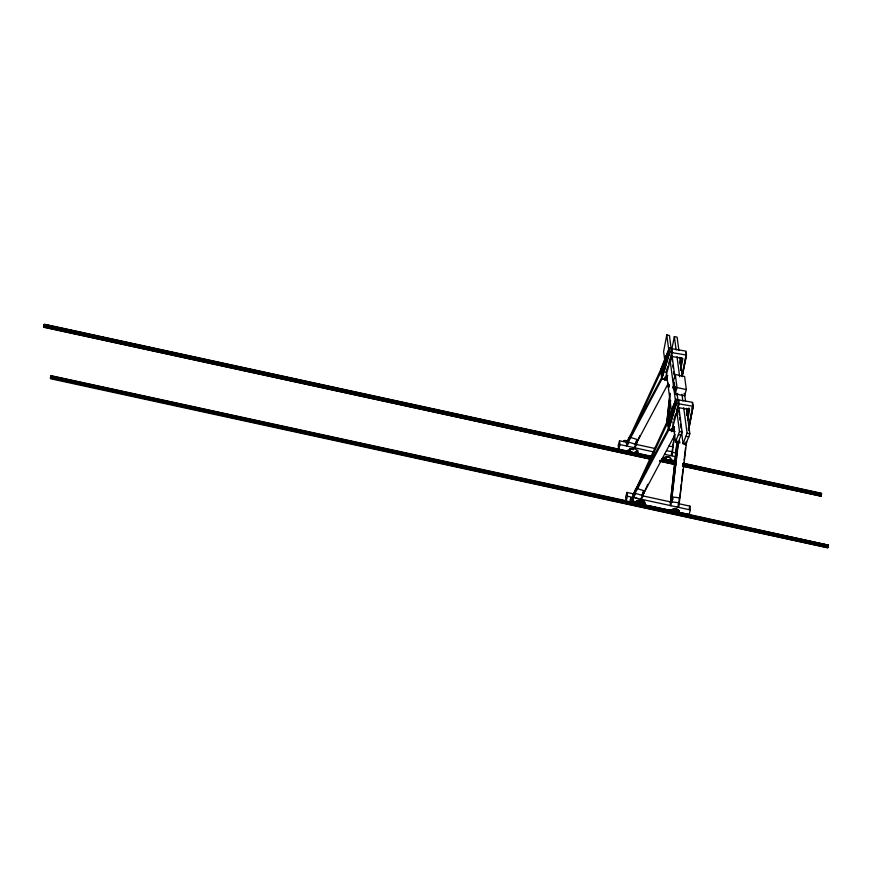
<?xml version="1.0" encoding="UTF-8"?>
<svg xmlns="http://www.w3.org/2000/svg" width="872" height="872" viewBox="0 0 872 872"><rect width="100%" height="100%" fill="white"/><g stroke="black" fill="none" stroke-linecap="round" stroke-linejoin="round"><path stroke-width="1.31" d="M674.078 383.647L674.132 382.754L674.067 383.767M675.102 389.926L675.233 393.817L684.542 395.844L686.329 389.566L684.607 376.519L675.299 374.491L673.511 380.759L674.645 391.604L675.004 389.348L674.939 390.242M675.331 390.591L675.342 391.713M651.253 456.688L44.167 324.667L43.774 327.044L650.676 459.097M50.554 377.99L827.801 547.638L828.389 545.24L51.143 376.006M639.961 435.575L636.56 442.943L636.516 444.742L635.437 444.415L635.459 443.358L636.538 443.695L636.604 444.578L635.328 446.715M642.163 495.601L642.184 494.718L642.163 495.601L643.242 495.928L643.296 494.141L647.831 484.309M667.93 386.351L668.301 385.162L668.017 385.74M668.334 385.37L668.268 385.947M668.486 386.656L668.562 387.212L668.889 386.329M668.486 385.729L668.344 385.162M668.846 386.765C669.402 387.637 669.587 383.418 668.769 385.413M668.998 385.609L669.009 384.988M672.999 387.669L673.075 388.258L673.435 387.626M673.293 387.909L673.511 385.871L673.14 386.765M673.947 387.506L673.903 388.345L675.364 388.705M673.903 386.678L673.816 386.056L673.882 386.906M674.361 387.691L674.165 387.288M674.438 386.449L674.383 387.092L675.746 387.364M670.252 505.15L670.862 498.152M671.8 501.901L671.843 501.04L670.732 500.713M665.238 358.043L665.074 358.61M677.173 441.014L670.764 500.125L670.655 501.901L671.8 501.869M671.778 502.043L671.887 500.266L670.764 500.125M665.358 357.618L665.38 356.79L665.63 357.466M673.784 384.214L673.773 385.01L674.002 384.138M674.23 383.342L673.838 384.214M674.547 391.016L674.732 389.882M674.786 390.22L674.917 390.482M665.303 357.509L665.096 359.776M671.952 453.832L672.399 449.036M678.798 503.82L679.353 497.825M623.633 441.134L623.654 441.363M623.872 441.188L624.755 440.752M626.205 441.624L625.747 440.872M630.456 499.809L630.903 500.702M630.674 499.634L630.609 500.55L630.87 500.027M630.391 499.874L630.859 500.604L631.644 499.035M631.208 502.763L633.039 502.207L633.388 503.013L632.647 503.591M632.996 500.07L632.985 499.34M633.192 500.179L631.884 499.176M633.573 500.659L633.388 499.634M633.562 502.981C633.911 501.367 630.369 501.346 631.263 502.97M633.802 502.501C630.303 496.659 629.748 508.114 633.857 502.327M668.562 385.413L668.355 386.536M674.438 386.688L674.252 387.55L675.789 387.201M630.303 451.751L629.769 449.396M629.682 450.225L629.769 449.44M637.541 450.29C637.421 453.843 632.146 454.116 630.303 451.718M643.58 502.054L643.634 501.204C641.302 499.351 637.127 500.038 636.146 503.057L633.65 502.512C633.726 500.604 629.769 501.193 630.979 503.024M643.972 502.141L644.037 501.215M664.889 457.876L664.965 457.059M674.448 510.36L674.405 509.771M676.073 510.883L676.552 510.022M666.459 425.471L669.958 393.228M666.797 423.411L670.001 393.861M670.361 502.828L676.988 441.733M667.832 421.383L670.23 401.316M668.257 420.413L670.655 400.346M672.715 447.761L673.358 442.3M673.685 439.63L674.165 435.629M672.072 455.696L674.427 436M678.078 443.14L671.625 499.7L672.77 499.83L673.108 497.051L679.888 497.868L681.217 484.145M670.884 505.934L678.503 442.169M681.533 481.475L682.972 469.463M683.288 466.793L683.768 462.792M684.084 460.122L685.523 448.11M685.839 445.439L686.318 441.428M686.591 441.81L678.808 506.883L676.541 506.61M671.342 454.89L671.756 451.533L666.404 450.857M678.078 506.076L678.481 502.719L670.666 501.727M628.712 451.402C630.085 446.66 638.686 448.241 637.552 453.331L637.214 450.791M679.386 503.842L689.872 506.12L690.373 509.924L689.054 514.567L678.427 512.256C679.255 508.594 673.053 507.45 672.061 510.872L644.986 504.975L644.931 502.981L643.699 501.258M665.412 358.555L665.543 358.109M637.694 451.227L637.759 450.443M665.401 357.422L665.205 358.85L665.837 357.989C664.148 358.643 666.066 356.19 664.933 357.771L665.14 357.106M674.339 384.29L674.438 383.702M676.291 441.777L677.74 442.18M668.028 386.274L668.137 385.686M669.009 385.784L668.759 386.885M673.914 386.852L673.816 387.441M671.8 349.498L674.361 336.57L677.13 337.17L678.896 350.588M673.74 383.854L673.86 383.298M674.165 383.909L674.056 384.465M675.299 390.296L675.364 390.024M682.242 376.693L686.482 355.1L685.893 351.133L670.939 348.56L671.516 352.539L670.797 356.31L682.885 358.381L680.574 370.404M680.825 366.24L682.318 358.457M682.373 373.946L683.594 367.57M684.084 365.019L684.575 362.469M684.945 360.245L685.556 357.367M682.253 375.32L686.318 355.514L685.784 351.939M688.629 430.125L693.218 406.298L692.63 402.319L677.664 399.747L678.253 403.725L677.533 407.497L689.61 409.568L687.561 420.25M687.55 417.426L689.305 408.347M688.368 428.97L688.934 425.71M689.349 423.857L690.678 416.631M691.06 414.93L691.551 412.38M688.477 429.155L691.529 413.274M692.041 410.625L692.542 407.987M688.466 430.517L693.044 406.701L692.27 403.082M827.811 547.104L50.576 377.881L50.936 376.148L54.936 377.14M674.492 383.429L674.47 385.119M674.895 390.612L674.743 390.95M821.053 495.525L821.413 493.999L684.335 464.1M664.835 360.027L665.074 359.079M665.14 360.103L665.173 358.218M821.326 494.326L821.119 495.252L821.609 493.759L683.201 463.642M827.899 546.733L828.106 545.807L827.822 546.766L50.423 377.587M665.02 359.155L665.314 356.277L665.227 359.253M665.347 358.806L665.805 357.771L664.856 358.185M668.639 385.838L668.769 385.282M673.522 386.863L673.74 386.176M674.23 387.822C673.838 385.391 676.966 386.351 674.089 386.787M44.352 324.646L651.155 457.092M679.735 362.883L681.141 357.651M680.051 364.245L681.697 358.12M686.82 412.761L687.877 408.837M686.787 415.432L688.749 408.085M637.759 501.269L636.647 501.444L638.893 502.872M43.6 326.237L43.731 327.24L650.654 459.217M50.369 377.718L50.5 378.721L827.757 547.834L827.648 546.755M619.523 440.785L618.204 445.428L618.706 449.233L620.025 444.589L619.523 440.785L627.382 442.496M671.178 348.887L669.413 335.469L666.775 334.892L663.603 351.59L664.856 361.041M637.628 452.47L637.334 451.609M664.715 359.122L665.38 356.79M633.519 493.857L626.968 492.44L625.638 497.073L626.14 500.877L630.794 502.381M664.791 359.711L665.325 357.324M664.824 359.94L665.685 356.855M665.129 360.005L665.38 359.144M665.576 358.457L665.794 357.673M626.14 500.877L627.459 496.233L626.968 492.44M631.001 498.195L631.339 498.904L631.306 498.076M630.609 500.55L630.936 499.405M631.088 498.849L631.056 498.021M633.007 498.446L633.301 499.329M634.271 502.13L645.062 504.125L634.369 501.792M637.759 500.953L636.92 501.204L638.468 501.912M638.751 502.414L638.544 503.122M638.816 503.242L639.383 501.16L637.879 501.847L636.996 500.92M643.961 502L642.642 502.893L639.34 500.79L641.639 501.291L641.116 503.744L639.361 503.787M673.947 388.171C673.653 387.332 676.618 388.574 673.893 387.582M673.947 388.389C677.282 388.531 673.26 389.359 674.252 387.996M644.593 501.324L643.852 503.613L644.975 503.46M675.233 393.817L677.01 387.539L675.299 374.491M677.141 395.463L677.195 394.754M677.686 393.555L677.195 394.209M679.528 440.872L679.811 442.998L675.506 442.071L679.484 431.509L676.65 410.047M678.078 442.257L679.593 442.453L678.034 441.755L678.154 442.638L682.122 432.087L678.95 407.933M686.482 408.292L689.839 433.787L685.872 444.339L683.103 443.739L687.071 433.188L683.724 407.693M828.4 545.12L676.356 511.701L676.552 510.992M676.814 510.97L676.574 511.395M689.207 508.441L689.872 506.12M662.742 373.063L668.29 354.359L668.116 352.877L662.131 368.049L662.873 373.761L661.968 368.235L668.475 352.386L668.693 354.152L662.873 373.761M662.633 373.696L668.442 354.087L668.235 352.332M661.913 377.772L669.456 352.353L669.26 348.855L661.129 369.477L662.153 377.838L661.129 369.477M664.562 379.407L661.75 378.677L669.674 351.972L669.195 348.015L672.007 348.745L672.486 352.702L664.693 380.486M662.524 376.562L669.696 352.419L669.402 350.043M665.925 372.54L667.778 366.305M668.508 363.82L670.361 357.585M669.358 424.882L675.211 403.573L675.418 405.338L669.598 424.947L668.693 419.421L674.961 403.518M671.298 430.594L668.486 429.863L676.41 403.158L675.931 399.202L678.743 399.932L679.223 403.889L671.429 431.673M669.26 427.76L676.051 404.87M673.762 419.988L675.615 413.753M676.356 411.257L677.468 407.518M665.238 357.847L665.445 357.182M44.374 324.537L632.636 452.524M664.846 358.076L664.965 358.73M821.446 493.661L683.212 463.533M665.314 356.277L664.933 358.501M673.729 387.626L673.664 387.822M43.796 326.172L44.178 325.082M50.565 377.641L50.739 377.075L827.997 546.188L50.761 377.173L50.947 376.562L828.247 545.698M821.053 495.285L682.591 465.256M669.195 348.015L660.649 369.673L661.75 378.677M668.475 352.386L661.968 368.235M675.931 399.202L667.385 420.86L668.486 429.863M668.737 427.836L667.865 420.664L675.756 399.976L676.421 403.605M669.478 424.25L668.868 419.236L674.841 404.063L675.026 405.545M669.598 424.947L668.933 419.476L675.211 403.573M678.798 510.621L676.389 511.036M684.291 443.499L683.005 443.347M667.919 386.525L668.279 386.645M626.238 443.913L629.148 437.21L629.312 438.344L662.077 376.835L662.197 378.546L626.369 445.788M664.628 459.217C665.619 455.805 671.811 456.939 670.993 460.601L670.655 458.073M671.865 410.374L671.876 411.268M671.004 413.284L670.993 414.102M626.99 442.791L661.205 368.638L661.368 370.644L632.102 434.082M666.6 377.838L667.734 375.385M633.181 495.165L667.941 419.824L668.094 421.83L638.271 486.489M673.326 429.024L674.459 426.572M643.274 494.882L642.195 494.555L643.34 494.74M639.231 502.261L640.778 501.771M639.536 502.937L640.615 503.308L641.323 502.577M641.247 502.926L641.182 501.945M643.264 502.708L643.558 501.912M643.907 501.596L642.74 503.264M623.6 441.526L625.05 440.305L626.728 441.592M630.402 499.972L630.587 499.536M633.835 502.643L632.909 503.504M634.413 446.987L668.388 383.222M636.004 489.018L668.813 428.021M636.92 498.185L633.105 496.975L668.933 429.733L674.209 430.561M640.538 499.329L675.113 434.409M627.295 445.341L629.115 442.289L636.604 444.578M635.437 444.415L635.448 443.39L636.538 443.695L636.56 442.943M634.031 496.528L635.852 493.476L643.34 495.776L640.299 500.855L639.198 500.561M637.356 451.783L637.672 451.053M643.841 502.588L644.157 501.858M637.334 452.601L637.606 452.296M672.726 460.71L672.803 459.958M644.092 503.1L643.852 503.7L644.953 503.297M636.157 451.696L636.68 451.14M636.178 451.838L636.702 451.282M637.04 451.293L635.677 452.394M637.061 451.445L635.688 452.535M639.318 502.065L639.95 501.683M641.192 503.373L643.024 502.599L643.231 500.692M642.719 503.122L643.601 502.959L642.261 503.972M643.612 502.73L640.321 504.354L636.8 502.643M678.46 510.371L676.399 511.613L673.696 511.156M678.808 510.382L675.517 512.006L672.661 510.938M678.242 511.156L678.83 510.534L676.879 509.313L676.312 511.406L677.926 510.785M678.623 510.294L677.13 510.327M643.918 500.899L643.111 501.008M671.723 460.089L668.998 460.972L667.004 460.503M642.969 502.948L641.127 503.754L641.639 501.291M642.98 502.991L641.203 503.951M676.269 510.611L675.233 510.818M677.086 511.166L677.74 510.774M631.154 501.869L631.862 501.542M632.974 503.329L633.345 502.01M632.418 499.133L633.246 500.168M634.816 453.189L635.743 452.895M670.666 459.915L668.933 460.263M669.947 460.34L670.873 460.045M670.895 460.198L668.955 460.58M642.195 503.46L640.277 503.885M677.435 511.483L675.495 511.864M631.099 499.253L632.189 498.98M628.559 450.835L627.949 450.192M628.745 450.443L628.581 450.998L627.971 450.366M668.998 460.939L670.012 460.852M640.299 504.201L641.312 504.114M675.418 509.237C672.77 509.466 677.958 509.728 675.691 509.204M674.557 511.439L676.389 511.472M626.238 441.232L625.093 440.654M631.895 499.1L633.345 499.732M631.818 501.585L632.614 501.596M673.696 509.499L672.65 509.39M640.331 503.264L639.776 503.068M640.299 504.038L638.5 503.504M674.557 510.414L675.538 510.992M675.484 511.483L672.933 510.72M668.628 446.137L673.151 446.682L673.042 444.971M665.859 456.47L669.772 456.972M642.566 503.166L643.536 503.111L642.947 502.119M664.715 377.26L667.353 377.674M667.472 379.375L662.197 378.546L662.077 376.835M671.451 428.446L674.089 428.861M670.721 500.866L671.843 501.04M671.516 352.539L686.482 355.1M678.253 403.725L693.218 406.298M677.01 387.539L686.329 389.566M673.849 387.746L675.266 387.975M679.484 431.509L682.122 432.087M687.071 433.188L689.839 433.787M678.59 434.638L681.239 435.215M686.188 436.316L688.945 436.916M636.56 444.491L654.905 448.481M671.952 452.187L675.876 453.048M620.025 444.589L654.098 452.001M664.584 454.279L676.378 456.852M629.006 449.974L629.442 449.429M630.064 451.053L627.687 450.541M634.816 452.056L638.38 452.862M662.796 458.138L666.361 458.955M44.298 324.199L629.933 451.576M635.23 452.775L651.733 456.416M661.848 458.563L665.859 459.402M669.827 460.307L674.972 461.473M683.136 463.196L821.577 493.28M635.296 453.102L651.275 456.579M661.913 458.901L675.222 461.789M661.903 459.01L675.211 461.909M44.167 324.787L121.35 341.671M124.02 342.162L141.308 346.021M143.989 346.511L161.276 350.359M163.947 350.849L181.234 354.708M183.916 355.198L201.203 359.046M203.874 359.537L209.193 360.79M211.863 361.281L229.151 365.128M231.832 365.619L497.999 423.629M500.67 424.119L517.957 427.967M520.639 428.457L537.926 432.316M540.596 432.806L557.895 436.654M560.565 437.145L647.057 456.056M661.706 459.206L667.026 460.405M661.75 459.413L675.113 462.302M683.048 464.046L821.479 494.217M650.872 457.637L43.971 325.594L650.883 457.746M661.521 459.958L674.83 462.858M682.809 464.591L821.228 494.707M661.532 460.056L674.841 462.956M682.831 464.7L821.239 494.806M650.697 458.28L43.654 326.106M659.962 460.34L675.985 463.773M43.796 326.401L650.73 458.465M659.995 460.58L676.007 463.959M682.623 465.506L821.043 495.623L820.988 496.364L820.857 495.351M659.995 461.125L675.964 464.591M682.613 466.04L821.032 496.157L682.547 466.237M659.919 461.31L675.942 464.722M642.686 495.852L671.527 502.13M627.459 496.233L690.373 509.924M671.636 509.902L678.983 511.461M669.38 509.771L678.896 511.842M51.067 375.679L626.052 500.746M628.69 501.356L631.372 501.901M634.009 502.512L646.021 505.084M648.648 505.706L673.969 511.166M57.596 377.707L62.915 378.873M65.574 379.451L70.904 380.617M77.554 382.056L82.884 383.222M85.543 383.68L164.067 400.88M166.726 401.338L184.036 405.229M192.014 406.962L186.695 405.687L203.983 409.655M194.674 407.42L203.994 409.568M206.653 410.025L211.983 411.312M214.643 411.769L223.962 413.917M226.622 414.374L231.941 415.65L226.622 414.494M234.601 416.108L239.931 417.394M246.58 418.713L251.91 419.999L234.601 416.238M254.57 420.457L259.889 421.732M262.548 422.19L267.878 423.465M274.527 424.795L279.858 426.081M282.517 426.539L287.847 427.814M294.496 429.144L299.815 430.419M302.475 430.877L307.805 432.152M322.444 435.226L327.774 436.501M394.318 450.977L399.638 452.143M414.276 455.315L419.606 456.481M434.245 459.664L520.758 478.488L274.527 424.926M523.418 478.946L540.716 482.837M543.376 483.295L560.685 487.175L543.376 483.415M563.345 487.633L568.664 488.92M571.323 489.377L580.643 491.525M583.303 491.982L588.633 493.258M591.292 493.716L596.612 494.991M603.271 496.321L608.591 497.607M611.25 498.065L616.58 499.34M699.093 517.172L704.423 518.448M770.968 532.923L776.287 534.089M790.926 537.272L828.193 545.382L635.208 503.438M50.936 376.279L164.056 400.967M166.726 401.469L184.014 405.317M206.653 410.156L223.941 414.004M254.57 420.577L271.857 424.424M523.418 479.077L540.705 482.925M563.345 487.764L580.632 491.612M583.303 492.102L600.601 495.95M603.271 496.451L628.548 502.032M669.674 351.972L672.486 352.702M662.131 368.049L664.944 368.78M676.41 403.158L679.223 403.889M668.868 419.236L671.68 419.966M667.865 420.664L668.879 429.024M632.462 449.374L633.562 449.669L629.824 448.524M672.574 509.662L674.023 510.905L674.579 508.812L672.443 509.303M637.803 500.092L640.299 500.855M667.135 380.072L662.197 378.546L667.287 380.148M673.751 429.558L671.287 428.795L673.893 429.623M675.102 431.64L668.933 429.733L674.012 431.335M636.854 442.398L635.786 442.06L637.149 439.499L630.794 437.493L630.674 435.782M625.344 440.589L626.543 441.287M632.08 503.58L631.186 502.937M667.145 459.871L668.017 460.154M667.93 460.46L665.434 458.868M631.949 452.219L632.81 452.503M632.734 452.797L630.26 451.358M674.492 511.886L671.996 510.294M639.438 503.733L637.388 502.534L636.876 501.269M639.296 504.234L636.364 501.901M641.934 502.588L643.089 502.49M625.616 440.676L626.379 441.461M631.808 503.482L631.045 502.697M631.164 503.133L631.72 503.526M666.164 460.013L667.015 460.547M673.718 511.308L671.952 509.477M639.231 502.555L639.786 503.209M637.737 503.057L638.511 503.645M630.903 501.16C628.777 499.242 633.083 497.52 633.519 500.038M630.892 502.882L631.437 503.373M666.393 459.435L665.38 458.051M666.164 460.045L664.878 457.844M673.14 510.72L672.225 509.575M637.149 502.49L637.759 503.199M663.167 458.029L663.919 458.836L664.017 458.04M664.998 458.127L665.456 459.01M671.974 509.63L672.367 510.294M629.802 450.475L630.238 451.206M636.756 501.825L637.159 502.632M643.492 500.648L643.656 501.356M636.593 501.117L636.767 501.967M636.178 501.106L636.386 502.043M691.954 407.355L692.172 408.837M679.779 357.302L682.253 376.083M684.542 393.534L685.599 401.589M684.215 393.37L684.542 395.844M674.361 336.57L676.127 349.988M677.01 356.703L679.659 376.824M681.959 394.275L682.841 400.978M685.752 443.456L685.872 444.339M684.389 443.161L684.509 444.044M672.061 355.602L675.07 378.415M677.01 393.174L677.893 399.888M671.92 358.675L672.268 361.357M672.792 365.368L673.151 368.038M673.674 372.05L674.023 374.731M678.776 410.843L679.299 414.854M679.659 417.535L680.007 420.206M680.531 424.217L681.065 428.228M681.413 430.91L683.103 443.739M666.775 334.892L668.715 349.65M670.121 360.387L675.418 400.651M676.378 441.396L676.498 442.278M666.273 371.843L671.604 412.358M672.846 421.808L675.506 442.071M676.836 508.954L674.536 508.452M676.258 510.97L676.356 511.701M644.659 502.446L644.986 504.975M667.941 419.824L668.094 421.852M661.205 368.638L661.358 370.665M643.133 492.102L643.34 495.776M630.26 435.706L630.412 437.733M643.471 491.873L643.591 493.585L642.522 493.247L643.885 490.685L637.53 488.68L637.41 486.968M636.037 489.53L635.884 488.396L632.974 495.1L633.105 496.975M632.734 447.794L633.802 448.143L632.734 447.794"/></g></svg>
